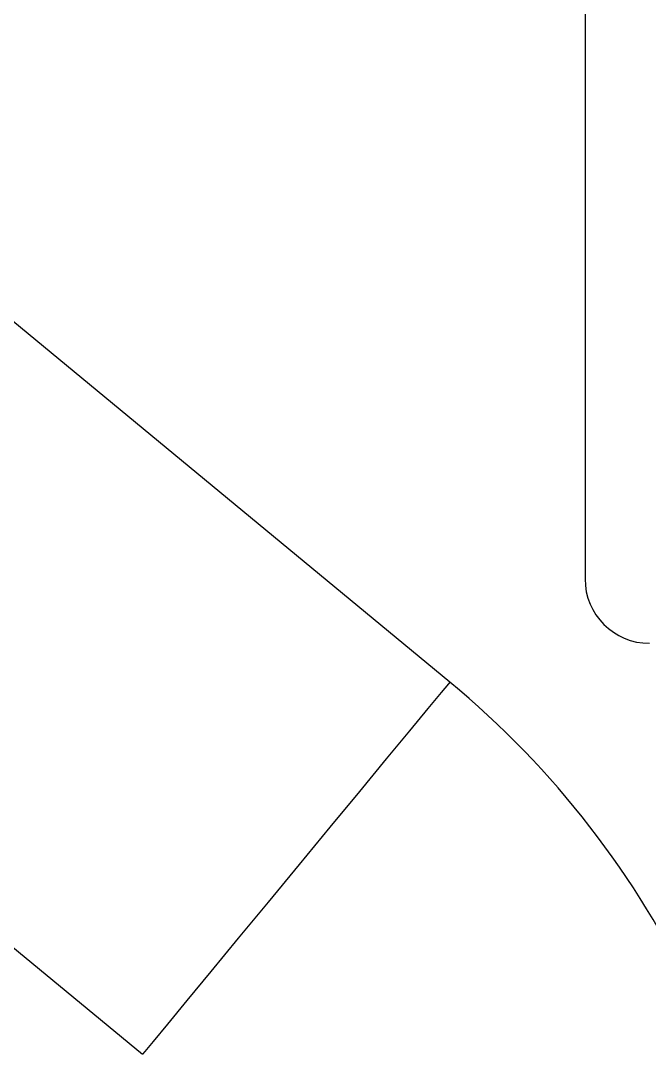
# Model space of a CAD drawing. Extents: x 75 to 2075, y 25 to 1460.
# Drawn here: x 552.8 to 591.9, y 1165.4 to 1229.6 of the extents above; entities that cross this region are included whole.
import ezdxf

# ---------------------------------------------------------------- set-up
doc = ezdxf.new("R2010")
doc.units = 0
doc.header["$LTSCALE"] = 5
doc.linetypes.add('SLD-KATı', pattern=[0])
doc.layers.get('0').update_dxf_attribs({"linetype": 'CONTINUOUS'})

msp = doc.modelspace()

# ---------------------------------------------------------------- linework, layer by layer
at = {"color": 7, "linetype": 'SLD-KATı'}
for p, q in [((587.915, 1286.934), (587.915, 1194.934)), ((579.502, 1188.525), (540.942, 1220.355)), ((521.844, 1197.22), (560.403, 1165.389))]:
    msp.add_line(p, q, dxfattribs=at)
at = {"color": 8, "linetype": 'SLD-KATı', "flags": 128}
msp.add_lwpolyline([(579.502, 1188.525), (579.418, 1188.423), (578.97, 1187.88), (578.152, 1186.89), (576.999, 1185.493), (575.558, 1183.747), (573.887, 1181.723), (572.055, 1179.504), (570.137, 1177.18), (568.211, 1174.847), (566.357, 1172.601), (564.65, 1170.533), (563.16, 1168.728), (561.948, 1167.26), (561.063, 1166.189), (560.543, 1165.558), (560.403, 1165.389)], dxfattribs=at)
at = {"color": 7, "linetype": 'SLD-KATı'}
for centre, radius, start, end in [((591.915, 1194.934), 4, 180, 270), ((543.427, 1144.824), 56.667, 0, 50.46053)]:
    msp.add_arc(centre, radius, start, end, dxfattribs=at)

doc.saveas('drawing.dxf')
